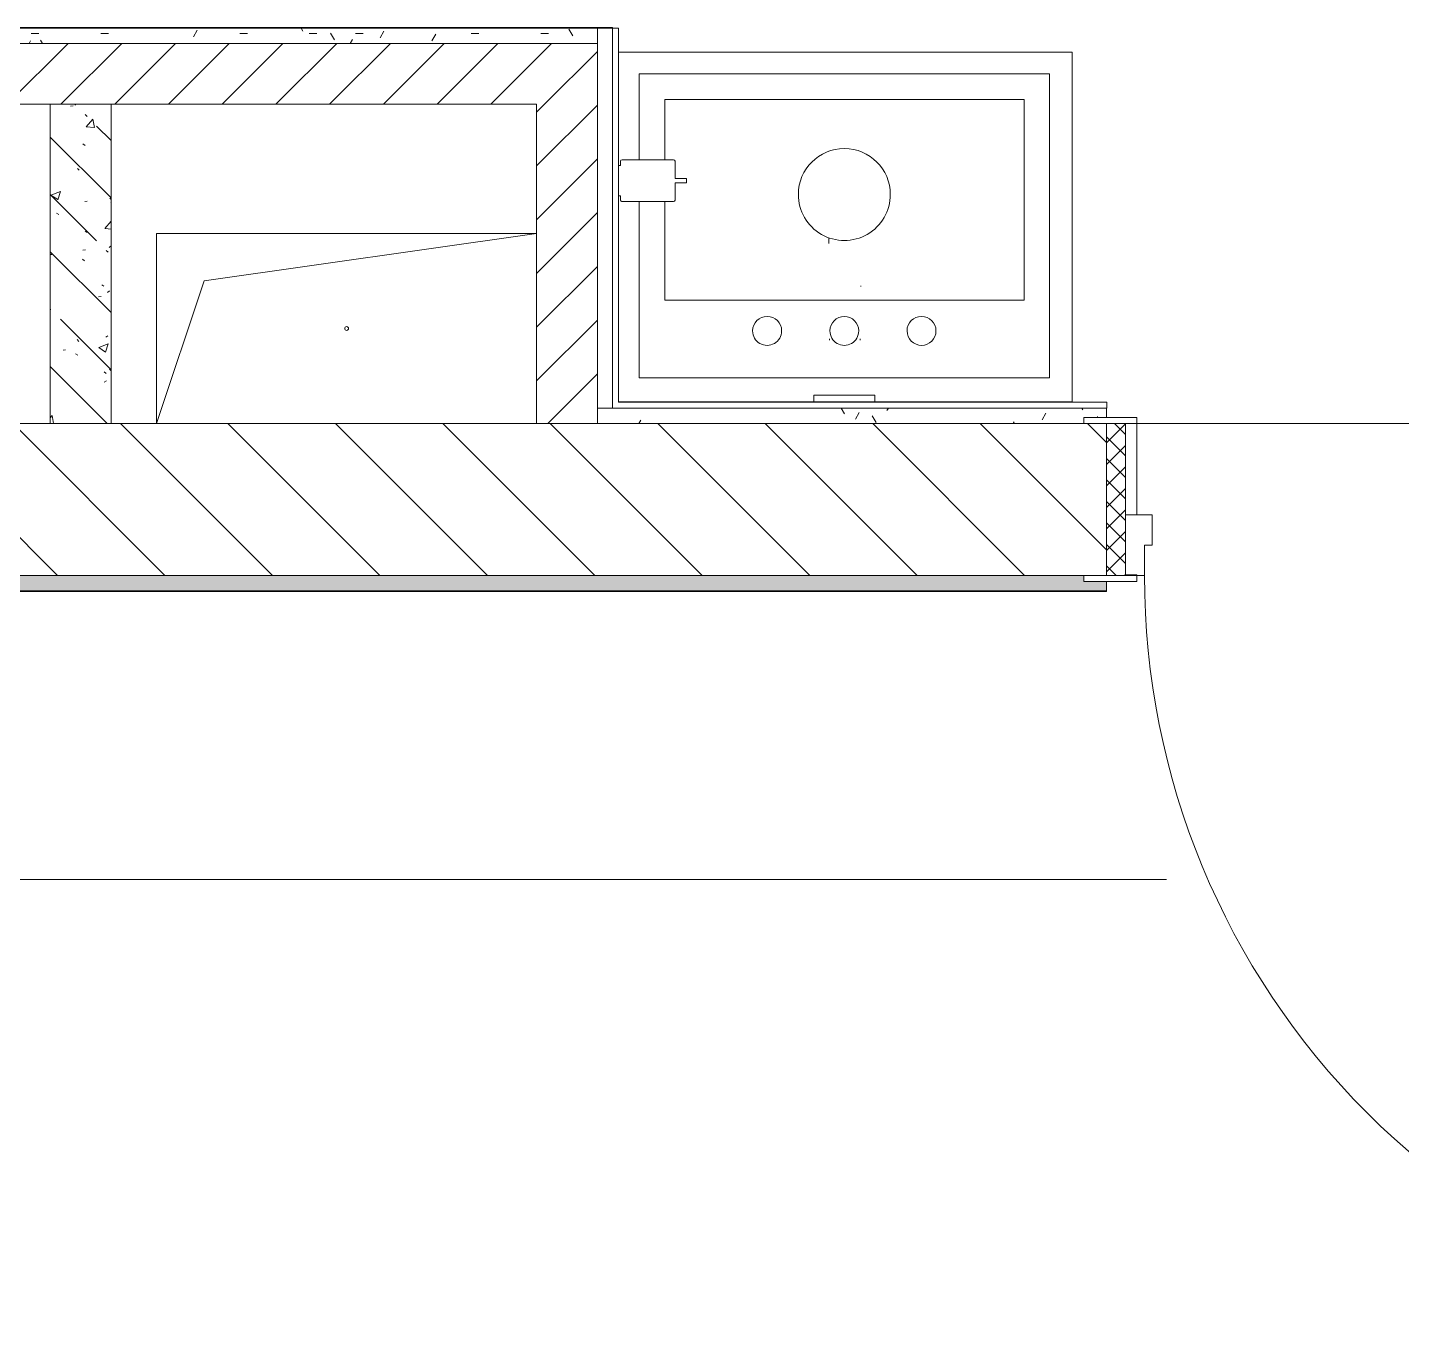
# Model space of a CAD drawing. Header units: millimetres. Extents: x -2766 to 205613, y -8553 to 29000.
# Drawn here: x 940 to 2748, y 9900 to 11621 of the extents above; entities that cross this region are included whole.
import ezdxf

# ---------------------------------------------------------------- set-up
doc = ezdxf.new("R2010")
doc.units = ezdxf.units.MM
doc.linetypes.add('Осевая', pattern=[3175, 635, -476.25, 1587.5, -476.25])
for name, color, linetype, lineweight in [('0-1', 7, 'Continuous', 9), ('A-DOOR', 7, 'Continuous', 9), ('A-DOOR-FRAM-2', 7, 'Continuous', 9), ('A-GENM', 7, 'Continuous', 9), ('A-WALL', 7, 'Continuous', 9), ('I-WALL', 7, 'Continuous', 9), ('P-SANR-FIXT', 7, 'Continuous', 9), ('P-SANR-FIXT-2', 7, 'Continuous', 13), ('Оси', 7, 'Continuous', 9), ('Оси-2', 7, 'Осевая', 9)]:
    doc.layers.add(name, color=color, linetype=linetype, lineweight=lineweight)
for name, color, linetype, lineweight, true_color in [('A-DOOR-1', 7, 'Continuous', 9, 0xc0c0c0), ('A-DOOR-FRAM-1', 7, 'Continuous', 9, 0xc0c0c0), ('A-WALL-1', 9, 'Continuous', 9, 0x808080), ('A-WALL-FNSH-1', 9, 'Continuous', 9, 0x808080), ('I-FURN-1', 9, 'Continuous', 9, 0x808080), ('P-SANR-FIXT-1', 9, 'Continuous', 13, 0x808080)]:
    doc.layers.add(name, color=color, linetype=linetype, lineweight=lineweight, true_color=true_color)
pattern_1 = [(45, (0, 0), (-35.35534, 35.35534), [])]
pattern_2 = [(0, (0, 0), (121.92, 30.48), [10.058, -81.382, 10.058, -81.382, -487.68]), (0, (0, 0), (121.92, 30.48), [-182.88, 10.058, -172.822, 10.058, -81.382, -213.36]), (0, (0, 0), (121.92, 30.48), [-457.2, 10.058, -50.902, 10.058, -142.342]), (120, (45.72, 15.24), (-87.356454, 90.34582), [10.058, -81.382, 10.058, -81.382, -487.68]), (120, (45.72, 15.24), (-87.356454, 90.34582), [-182.88, 10.058, -172.822, 10.058, -81.382, -213.36]), (120, (45.72, 15.24), (-87.356454, 90.34582), [-457.2, 10.058, -50.902, 10.058, -142.342]), (240, (60.96, 76.2), (-34.563546, -120.82582), [10.058, -81.382, 10.058, -81.382, -487.68]), (240, (60.96, 76.2), (-34.563546, -120.82582), [-182.88, 10.058, -172.822, 10.058, -81.382, -213.36]), (240, (60.96, 76.2), (-34.563546, -120.82582), [-457.2, 10.058, -50.902, 10.058, -142.342])]

# ---------------------------------------------------------------- blocks, each defined once
blk = doc.blocks.new('110_Дверь_СКБ_1Ст_Внутренняя1 - Д-4к_п__1100x2100h_Артистические EI30-33310874-План расстановки мебели и оборудования 2 этажа в осях 1-12')
at = {"layer": 'A-DOOR'}
h = blk.add_hatch(dxfattribs=at)
h.set_pattern_fill('FP_13', color=256, style=0, pattern_type=2)
h.set_pattern_definition([(135, (1751.41, 164.685), (-14.14214, -14.14214), []), (225, (1751.41, 164.685), (14.14214, -14.14214), [])])
h.paths.add_polyline_path([(537.5, 100), (537.5, -100), (562.5, -100), (562.5, 100)])
at = {"layer": 'A-DOOR-FRAM-2'}
h = blk.add_hatch(dxfattribs=at)
h.set_pattern_fill('FP_14', color=256, style=0, pattern_type=2)
h.set_pattern_definition([(45, (-371.384, 164.685), (-14.1421, 14.1421), []), (135, (-371.384, 164.685), (-14.1421, -14.1421), [])])
h.paths.add_polyline_path([(-512.5, 100), (-537.5, 100), (-537.5, -100), (-512.5, -100)])
at = {"layer": 'A-DOOR-1'}
for p, q in [((-487.5, 1100), (-487.5, 100)), ((-447.5, 1100), (-487.5, 1100)), ((-447.5, 100), (-447.5, 1100)), ((-487.5, 100), (-447.5, 100))]:
    blk.add_line(p, q, dxfattribs=at)
blk.add_arc((-487.5, 100), 1000, 360, 90, dxfattribs=at)
at = {"layer": 'A-DOOR-FRAM-1'}
for p, q in [((-497.5, 108), (-567.5, 108)), ((-567.5, 108), (-567.5, 100)), ((-567.5, 100), (-497.5, 100)), ((-512.5, 100), (-537.5, 100)), ((-537.5, 100), (-537.5, -100)), ((-487.5, 100), (-512.5, 100)), ((-512.5, 100), (-512.5, 20)), ((-512.5, -100), (-512.5, 100)), ((-497.5, 100), (-512.5, 100)), ((-512.5, 100), (-512.5, 99)), ((-512.5, 99), (-497.5, 99)), ((-497.5, 100), (-497.5, 108)), ((-497.5, 99), (-497.5, 100)), ((-487.5, 60), (-487.5, 100)), ((512.5, 100), (512.5, 60)), ((537.5, 100), (512.5, 100)), ((592.5, 108), (522.5, 108)), ((522.5, 108), (522.5, 100)), ((537.5, 100), (522.5, 100)), ((522.5, 100), (522.5, 99)), ((522.5, 100), (592.5, 100)), ((522.5, 99), (537.5, 99)), ((537.5, 20), (537.5, 100)), ((562.5, 100), (537.5, 100)), ((537.5, 100), (537.5, -100)), ((537.5, 99), (537.5, 100)), ((562.5, -100), (562.5, 100)), ((592.5, 100), (592.5, 108)), ((-477.5, 60), (-487.5, 60)), ((-477.5, 20), (-477.5, 60)), ((512.5, 60), (502.5, 60)), ((502.5, 60), (502.5, 20)), ((-512.5, 20), (-477.5, 20)), ((-497.5, 20), (-512.5, 20)), ((-512.5, 20), (-512.5, -100)), ((-497.5, -100), (-497.5, 20)), ((502.5, 20), (537.5, 20)), ((537.5, 20), (522.5, 20)), ((522.5, 20), (522.5, -100)), ((537.5, -100), (537.5, 20)), ((-497.5, -100), (-567.5, -100)), ((-567.5, -100), (-567.5, -108)), ((-567.5, -108), (-497.5, -108)), ((-537.5, -100), (-512.5, -100)), ((-512.5, -100), (-497.5, -100)), ((-497.5, -108), (-497.5, -100)), ((522.5, -100), (537.5, -100)), ((592.5, -100), (522.5, -100)), ((522.5, -100), (522.5, -108)), ((522.5, -108), (592.5, -108)), ((537.5, -100), (562.5, -100)), ((592.5, -108), (592.5, -100))]:
    blk.add_line(p, q, dxfattribs=at)
blk = doc.blocks.new('GM_Отверстие прямоугольное _в плите_ - Отверстие-21608348-План расстановки мебели и оборудования 2 этажа в осях 1-12')
at = {"layer": 'A-GENM'}
for p, q in [((-250, -125), (-250, 125)), ((-250, 125), (250, 125)), ((250, 125), (-250, 125)), ((-250, 125), (-250, -125)), ((-187.5, 62.5), (250, 125)), ((-250, -125), (-187.5, 62.5))]:
    blk.add_line(p, q, dxfattribs=at)
for start, end in [(360, 180), (180, 360)]:
    blk.add_arc((0, 0), 2.5, start, end, dxfattribs=at)
blk = doc.blocks.new('сифон - Для раковины-30615598-План расстановки мебели и оборудования 2 этажа в осях 1-12')
at = {"layer": 'P-SANR-FIXT-1'}
for p, q in [((200, 40), (191.1, 40)), ((191.1, -40), (191.1, 40)), ((200, 40), (200, -40)), ((191.1, -40), (200, -40))]:
    blk.add_line(p, q, dxfattribs=at)
blk = doc.blocks.new('смеситель для раковины - Default-30615600-План расстановки мебели и оборудования 2 этажа в осях 1-12')
at = {"layer": '0-1'}
for p, q in [((-20.3, 19.4), (-20.3, 17.5)), ((20.3, 17.5), (20.3, 19.4))]:
    blk.add_line(p, q, dxfattribs=at)
at = {"layer": '0-1', "flags": 128}
for points in [[(-21, 151.3), (-21, 147.9), (-21, 145.7), (-21, 145.2), (-21, 144.9), (-21, 144.8), (-21, 144.7), (-21, 144.7)], [(21, 89.1), (21, 88.6), (21, 88.3), (21, 88.3)]]:
    blk.add_lwpolyline(points, dxfattribs=at)
blk = doc.blocks.new('TOY_Диспансер мыло - Дозатор Elegance new 11654 019001 хром-30642362-План расстановки мебели и оборудования 2 этажа в осях 1-12')
at = {"layer": 'A-GENM'}
for p, q in [((127.9, 96.6), (122.2, 96.6)), ((122.2, 96.6), (122.2, 81.7)), ((127.9, 81.7), (127.9, 96.6)), ((97.5, 79.7), (97.5, 12)), ((122.2, 81.7), (99.5, 81.7)), ((150.5, 81.7), (127.9, 81.7)), ((152.5, 12), (152.5, 79.7)), ((99.5, 10), (105, 10)), ((105, 10), (105, 7.5)), ((145, 7.5), (145, 10)), ((145, 10), (150.5, 10))]:
    blk.add_line(p, q, dxfattribs=at)
for centre, start, end in [((99.5, 79.7), 90, 180), ((150.5, 79.7), 360, 90), ((99.5, 12), 180, 270), ((150.5, 12), 270, 360)]:
    blk.add_arc(centre, 2, start, end, dxfattribs=at)
blk = doc.blocks.new('Мойка кухонная - Раковина Roca Victoria-N Unik 600х460 мм-V156-План расстановки мебели и оборудования 2 этажа в осях 1-12')
at = {"layer": 'P-SANR-FIXT'}
for p, q in [((270, 0), (-270, 0)), ((-270, 0), (-270, -400)), ((270, -232.1), (270, 0)), ((236.1, -102.3), (-236.6, -102.3)), ((-236.6, -102.3), (-236.6, -366.4)), ((236.1, -232.1), (236.1, -102.3)), ((236.1, -366.4), (236.1, -287.1)), ((270, -400), (270, -287.1)), ((-236.6, -366.4), (236.1, -366.4)), ((-270, -400), (270, -400))]:
    blk.add_line(p, q, dxfattribs=at)
for centre, radius, start, end in [((-101.6, -61.9), 19, 90, 180), ((-101.6, -61.9), 19, 360, 90), ((0, -61.9), 19, 360, 180), ((101.6, -61.9), 19.1, 360, 180), ((-101.6, -61.9), 19, 180, 270), ((-101.6, -61.9), 19.1, 270, 360), ((0, -61.9), 19, 180, 360), ((101.6, -61.9), 19.1, 180, 360), ((0, -241.3), 60.5, 360, 180), ((0, -241.3), 60.5, 180, 360)]:
    blk.add_arc(centre, radius, start, end, dxfattribs=at)

msp = doc.modelspace()

# ---------------------------------------------------------------- hatches: boundary and pattern name
at = {"layer": 'I-WALL'}
h = msp.add_hatch(dxfattribs=at)
h.set_pattern_fill('FP_87', color=256, style=0, pattern_type=2)
h.set_pattern_definition(pattern_2)
h.paths.add_polyline_path([(459.4, 11600), (1690, 11600), (1690, 11620), (90, 11620), (90, 11600), (293.4, 11600)])
h = msp.add_hatch(dxfattribs=at)
h.set_pattern_fill('FP_39', color=256, style=0, pattern_type=2)
h.set_pattern_definition(pattern_1)
h.paths.add_polyline_path([(1610, 11520), (1690, 11520), (1690, 11600), (90, 11600), (90, 11520), (1455.3, 11520)])
h = msp.add_hatch(dxfattribs=at)
h.set_pattern_fill('FP_40', color=256, style=0, pattern_type=2)
h.set_pattern_definition([(135, (0, 0), (-75.4342, -75.4342), [106.68, -17.78, 3.556, -17.78]), (135, (0, 75.39), (-75.4342, -75.4342), []), (50, (0, 0), (127.5292, -11.1576), [13.335, -146.685]), (355, (0, 0), (-24.6697, 133.74), [10.668, -117.348]), (100.451, (10.63, -0.93), (102.8597, 122.5818), [11.333, -124.663]), (46.184, (0, 35.56), (189.7552, -29.4304), [20.002, -220.027]), (96.636, (15.81, 33.1), (166.1822, 173.1996), [17, -186.995]), (351.184, (0, 35.56), (166.184, 173.1976), [16.002, -176.022]), (21, (17.78, 26.67), (106.1303, -71.586), [13.335, -146.685]), (326, (17.78, 26.67), (43.2619, 128.9318), [10.668, -117.348]), (71.451, (26.62, 20.7), (149.392, 57.345), [11.333, -124.663]), (37.5, (0, 0), (2.16223, 59.18836), [3.353, -112.573, 3.353, -115.773, -117.792]), (37.5, (0, 0), (2.16223, 59.18836), [-235.052, 3.353, -114.44]), (7.5, (0, 0), (46.77386, 70.12615), [3.353, -64.567, 3.353, -109.906, -44.894]), (7.5, (0, 0), (46.77386, 70.12615), [-181.178, 3.353, -41.542]), (327.5, (-39.65, 0), (94.91367, -4.0101), [3.353, -41.097, 3.353, -135.331, -184.023]), (327.5, (-39.65, 0), (94.91367, -4.0101), [-183.134, 3.353, -180.67]), (317.5, (-57.43, 0), (103.6906, 17.7988), [3.353, -54.432, 3.353, -88.748, -130.683]), (317.5, (-57.43, 0), (103.6906, 17.7988), [-149.885, 3.353, -127.33])])
h.paths.add_polyline_path([(1050, 11100), (1050, 11520), (970, 11520), (970, 11100)])
h = msp.add_hatch(dxfattribs=at)
h.set_pattern_fill('FP_39', color=256, style=0, pattern_type=2)
h.set_pattern_definition(pattern_1)
h.paths.add_polyline_path([(1690, 11100), (1690, 11520), (1610, 11520), (1610, 11100)])
h = msp.add_hatch(dxfattribs=at)
h.set_pattern_fill('FP_87', color=256, style=0, pattern_type=2)
h.set_pattern_definition(pattern_2)
h.paths.add_polyline_path([(2330, 11100), (2330, 11108), (2360, 11108), (2360, 11120), (1690, 11120), (1690, 11100), (2119.2, 11100)])
h.paths.add_polyline_path([(3490, 11100), (3540, 11100), (3540, 11120), (3460, 11120), (3460, 11108), (3490, 11107.5)])
h = msp.add_hatch(dxfattribs=at)
h.set_pattern_fill('FP_11', color=256, style=0, pattern_type=2)
h.set_pattern_definition([(135, (0, 0), (-70.7107, -70.7107), [])])
h.paths.add_polyline_path([(3560, 10900), (3560, 11100), (3460, 11100), (3460, 10900), (3490, 10900)])
h.paths.add_polyline_path([(2119.2, 10900), (2360, 10900), (2360, 11100), (390, 11100), (390, 10900), (1787.2, 10900)])
h = msp.add_hatch(dxfattribs=at)
h.set_pattern_fill('FP_87', color=256, style=0, pattern_type=2)
h.set_pattern_definition(pattern_2)
h.paths.add_polyline_path([(4260, 10880), (4260, 10900), (3490, 10900), (3490, 10892), (3460, 10892), (3460, 10880), (4110.9, 10880)])
h.paths.add_polyline_path([(526, 10880), (2360, 10880), (2360, 10892), (2330, 10892), (2330, 10900), (526, 10900)])

# ---------------------------------------------------------------- linework, layer by layer
at = {"layer": 'A-WALL'}
for p, q in [((1690, 11100), (2330, 11100)), ((2330, 10900), (526, 10900)), ((546, 10900), (2330, 10900))]:
    msp.add_line(p, q, dxfattribs=at)
at = {"layer": 'A-WALL-1'}
for p, q in [((1690, 11620), (90, 11620)), ((1690, 11100), (1690, 11620)), ((1690, 11600), (90, 11600)), ((90, 11520), (1610, 11520)), ((970, 11520), (970, 11100)), ((1050, 11100), (1050, 11520)), ((1610, 11520), (1610, 11100)), ((1710, 11120), (1690, 11120)), ((2360, 11108), (2360, 11120)), ((1690, 11100), (390, 11100)), ((2360, 10880), (2360, 10892)), ((526, 10880), (2360, 10880))]:
    msp.add_line(p, q, dxfattribs=at)
at = {"layer": 'A-WALL-FNSH-1'}
for p, q in [((1710, 11621), (130, 11621)), ((130, 11620), (1710, 11620)), ((1710, 11620), (1710, 11621)), ((526, 10879), (2360, 10879)), ((2360, 10879), (2360, 10880))]:
    msp.add_line(p, q, dxfattribs=at)
at = {"layer": 'I-FURN-1'}
for p, q in [((2315, 11588.4), (1718, 11588.4)), ((1718, 11588.4), (2315, 11588.4)), ((2315, 11128.4), (2315, 11588.4)), ((2315, 11588.4), (2315, 11128.4)), ((1718, 11128.4), (2315, 11128.4)), ((1975, 11128.4), (1718, 11128.4)), ((2315, 11128.4), (2055, 11128.4))]:
    msp.add_line(p, q, dxfattribs=at)
at = {"layer": 'I-WALL'}
for p, q in [((1710, 11120), (1710, 11620)), ((1718, 11620), (1710, 11620)), ((1718, 11620), (1718, 11128)), ((1718, 11128), (2360.5, 11128)), ((2360.5, 11120), (2360.5, 11128)), ((2360.5, 11120), (1710, 11120))]:
    msp.add_line(p, q, dxfattribs=at)
at = {"layer": 'Оси'}
msp.add_line((-696, 10500), (1804, 10500), dxfattribs=at)
at = {"layer": 'Оси-2'}
for p, q in [((534, 11100), (35990, 11100)), ((1804, 10500), (35990, 10500))]:
    msp.add_line(p, q, dxfattribs=at)

# ---------------------------------------------------------------- block references
at = {"layer": 'A-DOOR-1', "rotation": 180}
msp.add_blockref('110_Дверь_СКБ_1Ст_Внутренняя1 - Д-4к_п__1100x2100h_Артистические EI30-33310874-План расстановки мебели и оборудования 2 этажа в осях 1-12', (2922.5, 11000), dxfattribs=at)
at = {"layer": 'A-GENM'}
msp.add_blockref('GM_Отверстие прямоугольное _в плите_ - Отверстие-21608348-План расстановки мебели и оборудования 2 этажа в осях 1-12', (1360, 11225), dxfattribs=at)
at = {"layer": 'P-SANR-FIXT-1'}
msp.add_blockref('смеситель для раковины - Default-30615600-План расстановки мебели и оборудования 2 этажа в осях 1-12', (2015.6, 11192.1), dxfattribs=at)
at = {"layer": 'P-SANR-FIXT-1', "rotation": 270.0000000000015}
msp.add_blockref('сифон - Для раковины-30615598-План расстановки мебели и оборудования 2 этажа в осях 1-12', (2015, 11328.4), dxfattribs=at)
at = {"layer": 'P-SANR-FIXT-2'}
for name, p, rotation in [('Мойка кухонная - Раковина Roca Victoria-N Unik 600х460 мм-V156-План расстановки мебели и оборудования 2 этажа в осях 1-12', (2015, 11159.9), 180), ('TOY_Диспансер мыло - Дозатор Elegance new 11654 019001 хром-30642362-План расстановки мебели и оборудования 2 этажа в осях 1-12', (1710.5, 11544.5), 269.9999999999999)]:
    msp.add_blockref(name, p, dxfattribs=dict(at, rotation=rotation))

doc.saveas('drawing.dxf')
